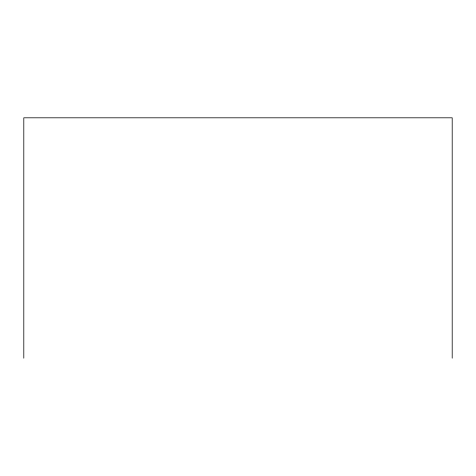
<?xml version="1.0" encoding="UTF-8"?>
<svg xmlns="http://www.w3.org/2000/svg" width="476" height="476" viewBox="0 0 476 476"><rect width="100%" height="100%" fill="white"/><g stroke="black" fill="none" stroke-linecap="round" stroke-linejoin="round"><path stroke-width="0.71" d="M452.2 358.19L452.2 117.81L23.8 117.81L23.8 358.19"/></g></svg>
